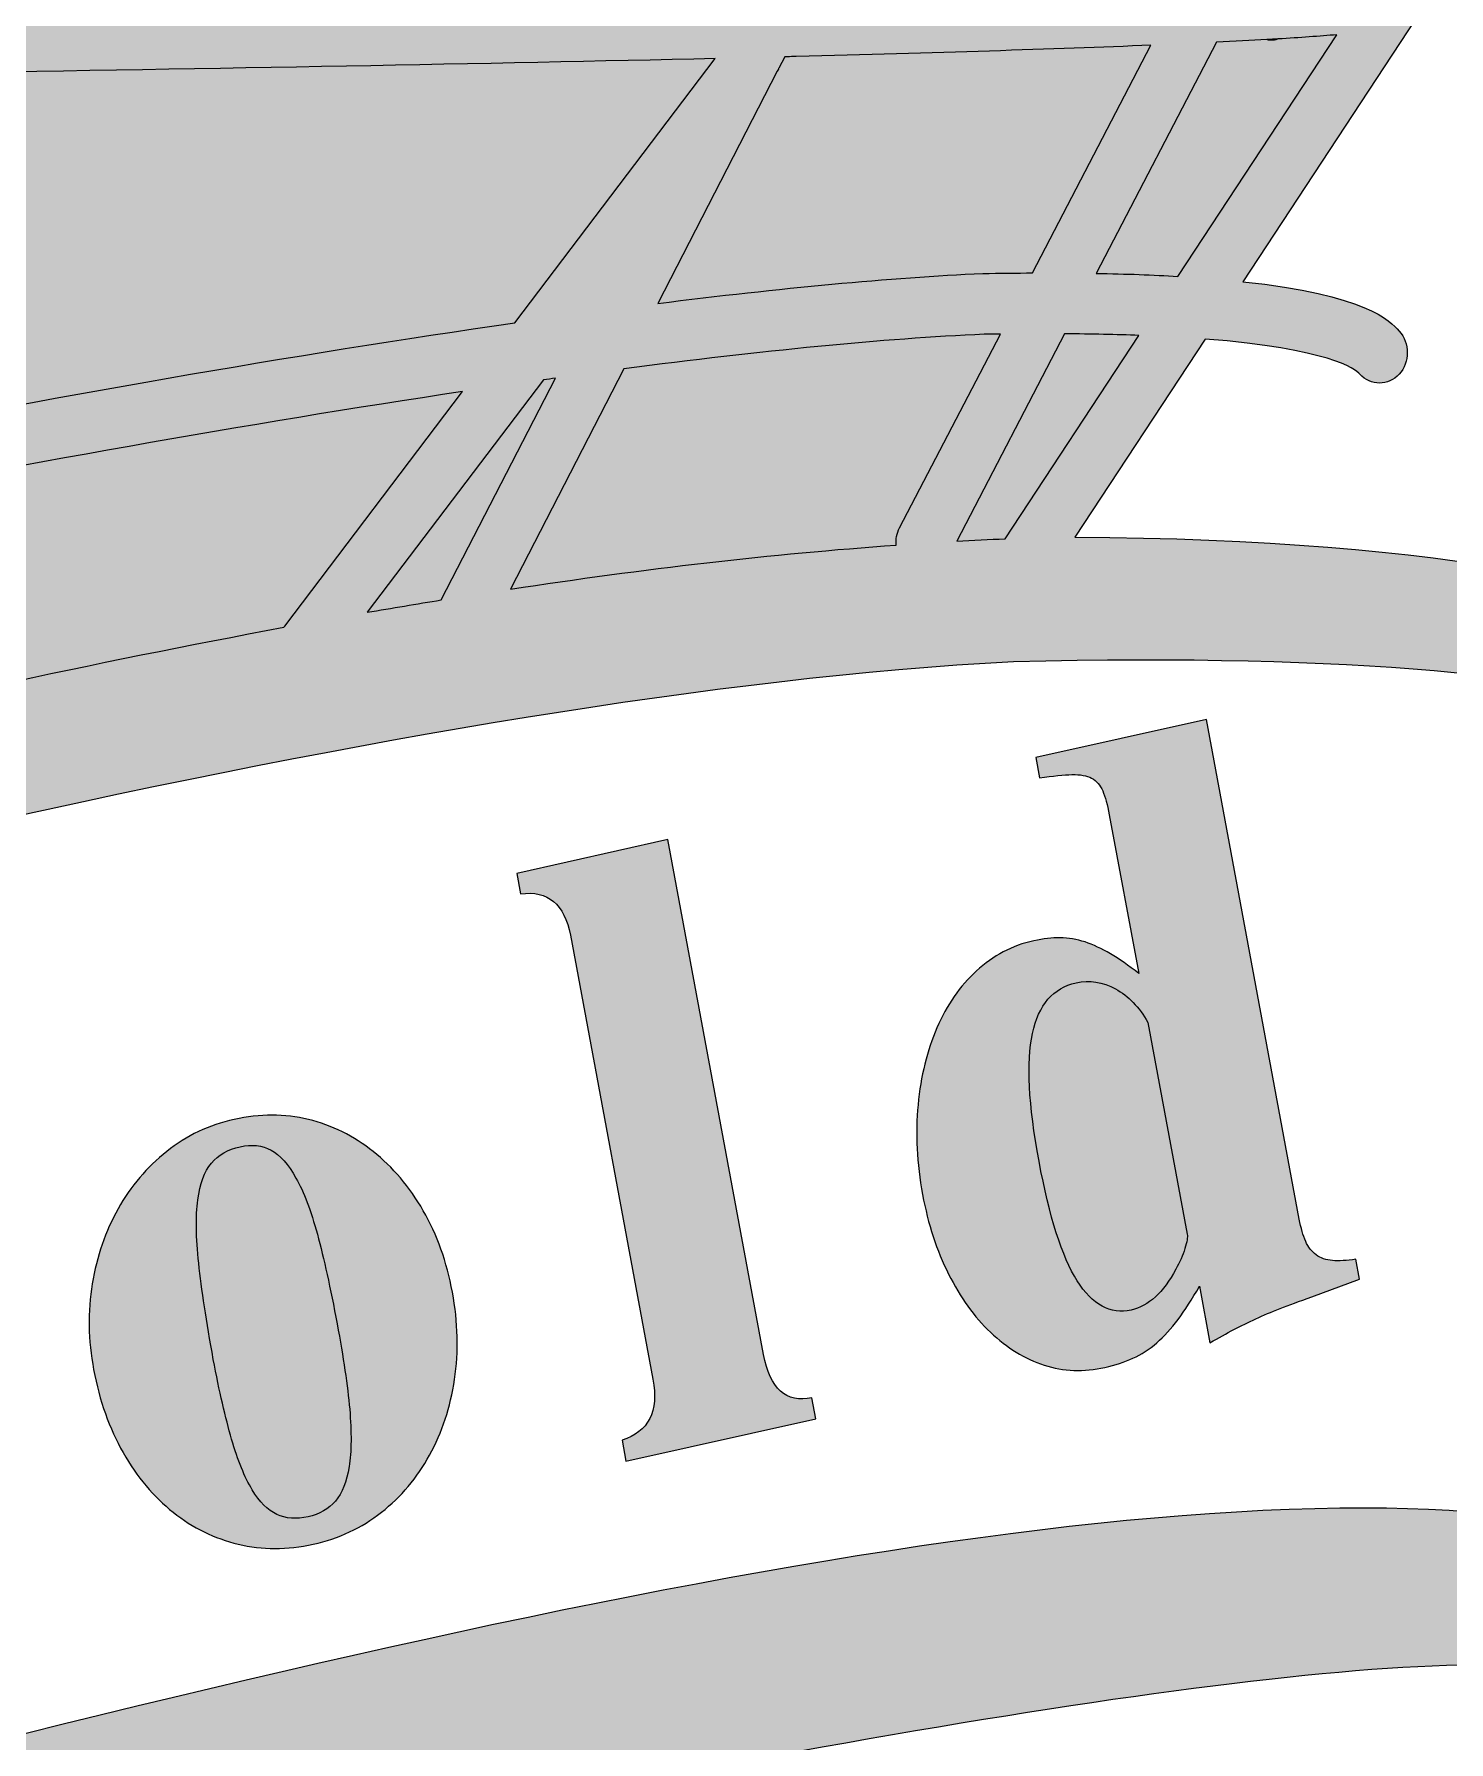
# Model space of a CAD drawing. Header units: millimetres. Extents: x -87.7 to -37.9, y -26.6 to 23.2.
# Drawn here: x -59.66 to -55.18, y 3.52 to 8.92 of the extents above; entities that cross this region are included whole.
import ezdxf

# ---------------------------------------------------------------- set-up
doc = ezdxf.new("R2010")
doc.units = ezdxf.units.MM
doc.header["$MEASUREMENT"] = 0
doc.layers.add('Layer 1', color=7, linetype='Continuous')

msp = doc.modelspace()

# ---------------------------------------------------------------- hatches: boundary and pattern name
at = {"layer": 'Layer 1', "true_color": 0x373435}
h = msp.add_hatch(color=250, dxfattribs=at)
edge = h.paths.add_edge_path()
edge.add_spline(control_points=[(-44.2218, 9.8606), (-45.9264, 8.9268), (-46.8245, 9.0561), (-49.1062, 8.862), (-51.3879, 8.6681), (-52.0763, 6.9545), (-52.1547, 6.1569), (-52.414, 4.6938), (-52.76, 3.7016), (-53.0974, 3.0305), (-53.2485, 3.5413), (-53.9751, 4.2581), (-55.4498, 4.2581), (-58.7713, 4.2581), (-65.9163, 1.4422), (-69.4107, 1.3562), (-70.1678, 1.3562), (-70.7335, 1.4585), (-71.1439, 1.605), (-71.1439, 1.605), (-71.1443, 1.605), (-71.1443, 1.605), (-71.1788, 1.6239), (-71.2145, 1.6405), (-71.2434, 1.6535), (-71.352, 1.7016), (-72.6597, 2.2614), (-73.3484, 6.153), (-73.4271, 6.9506), (-74.1155, 8.6639), (-76.3965, 8.8579), (-78.6782, 9.0522), (-79.5767, 8.9225), (-81.2812, 9.8569), (-83.2351, 10.8772), (-83.6547, 12.12), (-84.1006, 13.8301), (-84.1006, 11.8688), (-83.5497, 8.8509), (-78.4952, 7.8105), (-74.1284, 7.1924), (-74.489, 6.8825), (-73.7286, 5.0571), (-73.1956, 3.6885), (-72.7469, 2.6654), (-72.0709, 2.027), (-71.7525, 1.482), (-70.7103, 0.9588), (-69.5202, 0.944), (-67.9388, 0.9816), (-66.6773, 1.1699), (-65.6721, 1.3945), (-65.6721, 1.3945), (-65.3861, 1.0386), (-65.3861, 1.0386), (-66.6865, 0.7729), (-68.1317, 0.5439), (-68.9721, 0.5491), (-70.2961, 0.5579), (-70.2332, 0.4117), (-70.9697, 0.944), (-71.0153, 0.9771), (-71.1183, 1.0129), (-71.1029, 0.944), (-70.9851, 0.7638), (-70.6485, 0.3773), (-69.4574, 0.3773), (-68.6225, 0.3773), (-67.7996, 0.2378), (-65.2367, 0.8527), (-65.2367, 0.8527), (-63.2842, -1.5784), (-63.2842, -1.5784), (-63.2842, -1.5784), (-63.2821, -1.5809), (-63.2821, -1.5809), (-63.273, -1.5921), (-63.262, -1.6005), (-63.2501, -1.6058), (-63.248, -1.6072), (-63.2455, -1.6079), (-63.2431, -1.6086), (-63.2378, -1.6111), (-63.2315, -1.6125), (-63.2255, -1.6129), (-63.2224, -1.6132), (-63.2192, -1.6136), (-63.2164, -1.6136), (-63.2132, -1.6136), (-63.2101, -1.6132), (-63.2073, -1.6129), (-63.2052, -1.6129), (-63.2034, -1.6125), (-63.2016, -1.6122), (-63.1988, -1.6118), (-63.1967, -1.6111), (-63.1939, -1.6104), (-63.1907, -1.6093), (-63.1875, -1.6083), (-63.1848, -1.6072), (-63.1806, -1.6055), (-63.1763, -1.6033), (-63.1725, -1.6005), (-63.1696, -1.5991), (-63.1675, -1.5973), (-63.1651, -1.5953), (-63.1623, -1.5932), (-63.1602, -1.5911), (-63.1577, -1.589), (-63.1553, -1.5865), (-63.1532, -1.584), (-63.151, -1.5812), (-63.15, -1.5805), (-63.1493, -1.5794), (-63.1486, -1.5784), (-63.1486, -1.5784), (-63.0822, -1.4976), (-63.0822, -1.4976), (-63.0818, -1.4972), (-63.0815, -1.4968), (-63.0811, -1.4968), (-63.0811, -1.4968), (-59.9976, 2.2589), (-59.9976, 2.2589), (-58.344, 2.677), (-56.9712, 2.9535), (-55.4811, 3.1075), (-54.9329, 3.1075), (-54.6353, 3.1763), (-54.4393, 2.8587), (-54.4393, 2.6696), (-54.6114, 2.6183), (-54.7446, 2.4486), (-54.7446, 2.4486), (-54.3455, 2.4208), (-54.2825, 2.7814), (-54.2197, 3.1422), (-54.6353, 3.3309), (-55.434, 3.3309), (-56.3556, 3.3309), (-58.129, 2.9282), (-59.8067, 2.4911), (-59.8067, 2.4911), (-59.416, 2.9668), (-59.416, 2.9668), (-59.3971, 2.9904), (-59.3904, 3.0217), (-59.3957, 3.0502), (-57.6782, 3.4265), (-55.8405, 3.7736), (-55.0267, 3.7602), (-53.4681, 3.7346), (-53.2326, 3.1942), (-53.2326, 2.8414), (-53.2326, 2.8196), (-53.234, 2.7954), (-53.2365, 2.7701), (-53.2593, 2.5747), (-53.377, 2.289), (-53.7225, 2.0572), (-53.7411, 2.0445), (-53.7597, 2.0326), (-53.7794, 2.0206), (-53.7794, 2.0206), (-53.7797, 2.0206), (-53.7797, 2.0206), (-53.7801, 2.0203), (-53.7801, 2.0203), (-53.7801, 2.0199), (-53.9333, 1.9272), (-54.1265, 1.8442), (-54.3687, 1.7824), (-54.3687, 1.7824), (-54.3694, 1.7821), (-54.3694, 1.7821), (-54.6522, 1.7094), (-55.0021, 1.6655), (-55.434, 1.6655), (-57.299, 1.6655), (-56.9073, 2.2919), (-56.6954, 2.507), (-56.4842, 2.7213), (-56.8602, 2.6956), (-56.8602, 2.6956), (-57.1578, 2.4721), (-57.5496, 1.4935), (-55.5281, 1.4935), (-55.3367, 1.4935), (-55.1603, 1.501), (-54.9965, 1.5151), (-54.9965, 1.5151), (-54.9975, 1.5147), (-54.9975, 1.5147), (-54.8191, 1.5147), (-54.6185, 1.533), (-54.4175, 1.5726), (-54.0805, 1.6391), (-53.7429, 1.7649), (-53.5053, 1.9651), (-53.4987, 1.9704), (-53.4927, 1.9757), (-53.4863, 1.9813), (-53.4737, 1.9928), (-53.461, 2.0038), (-53.4488, 2.016), (-52.7632, 2.6531), (-52.3117, 3.6816), (-51.7745, 5.0614), (-51.0137, 6.886), (-51.3746, 7.1966), (-47.0078, 7.8144), (-41.9534, 8.8551), (-41.4028, 11.8726), (-41.4028, 13.834), (-41.8483, 12.1241), (-42.2683, 10.881), (-44.2218, 9.8606)], knot_values=[0, 0, 0, 0, 0.013889, 0.013889, 0.013889, 0.027778, 0.027778, 0.027778, 0.041667, 0.041667, 0.041667, 0.055556, 0.055556, 0.055556, 0.069444, 0.069444, 0.069444, 0.083333, 0.083333, 0.083333, 0.097222, 0.097222, 0.097222, 0.111111, 0.111111, 0.111111, 0.125, 0.125, 0.125, 0.138889, 0.138889, 0.138889, 0.152778, 0.152778, 0.152778, 0.166667, 0.166667, 0.166667, 0.180556, 0.180556, 0.180556, 0.194444, 0.194444, 0.194444, 0.208333, 0.208333, 0.208333, 0.222222, 0.222222, 0.222222, 0.236111, 0.236111, 0.236111, 0.25, 0.25, 0.25, 0.263889, 0.263889, 0.263889, 0.277778, 0.277778, 0.277778, 0.291667, 0.291667, 0.291667, 0.305556, 0.305556, 0.305556, 0.319444, 0.319444, 0.319444, 0.333333, 0.333333, 0.333333, 0.347222, 0.347222, 0.347222, 0.361111, 0.361111, 0.361111, 0.375, 0.375, 0.375, 0.388889, 0.388889, 0.388889, 0.402778, 0.402778, 0.402778, 0.416667, 0.416667, 0.416667, 0.430556, 0.430556, 0.430556, 0.444444, 0.444444, 0.444444, 0.458333, 0.458333, 0.458333, 0.472222, 0.472222, 0.472222, 0.486111, 0.486111, 0.486111, 0.5, 0.5, 0.5, 0.513889, 0.513889, 0.513889, 0.527778, 0.527778, 0.527778, 0.541667, 0.541667, 0.541667, 0.555556, 0.555556, 0.555556, 0.569444, 0.569444, 0.569444, 0.583333, 0.583333, 0.583333, 0.597222, 0.597222, 0.597222, 0.611111, 0.611111, 0.611111, 0.625, 0.625, 0.625, 0.638889, 0.638889, 0.638889, 0.652778, 0.652778, 0.652778, 0.666667, 0.666667, 0.666667, 0.680556, 0.680556, 0.680556, 0.694444, 0.694444, 0.694444, 0.708333, 0.708333, 0.708333, 0.722222, 0.722222, 0.722222, 0.736111, 0.736111, 0.736111, 0.75, 0.75, 0.75, 0.763889, 0.763889, 0.763889, 0.777778, 0.777778, 0.777778, 0.791667, 0.791667, 0.791667, 0.805556, 0.805556, 0.805556, 0.819444, 0.819444, 0.819444, 0.833333, 0.833333, 0.833333, 0.847222, 0.847222, 0.847222, 0.861111, 0.861111, 0.861111, 0.875, 0.875, 0.875, 0.888889, 0.888889, 0.888889, 0.902778, 0.902778, 0.902778, 0.916667, 0.916667, 0.916667, 0.930556, 0.930556, 0.930556, 0.944444, 0.944444, 0.944444, 0.958333, 0.958333, 0.958333, 0.972222, 0.972222, 0.972222, 0.986111, 0.986111, 0.986111, 1, 1, 1, 1], degree=3, periodic=1)
h = msp.add_hatch(color=250, dxfattribs=at)
edge = h.paths.add_edge_path()
edge.add_spline(control_points=[(-56.3684, 7.3311), (-56.3684, 7.3311), (-55.9555, 7.9587), (-55.9555, 7.9587), (-55.5634, 7.9277), (-55.4801, 7.8642), (-55.4651, 7.8473), (-55.4306, 7.8097), (-55.3751, 7.8097), (-55.3407, 7.8473), (-55.3062, 7.8853), (-55.3062, 7.946), (-55.3407, 7.9836), (-55.3712, 8.0177), (-55.4443, 8.0978), (-55.8361, 8.1403), (-55.8361, 8.1403), (-55.1386, 9.2008), (-55.1386, 9.2008), (-55.1386, 9.2008), (-58.1737, 12.1279), (-58.1737, 12.1279), (-58.1737, 12.1279), (-58.7711, 12.7042), (-58.7711, 12.7042), (-58.7711, 12.7042), (-58.7957, 12.7284), (-58.7957, 12.7284), (-58.7957, 12.7284), (-68.2358, 12.7284), (-68.2358, 12.7284), (-68.2358, 12.7284), (-68.7923, 12.1048), (-68.7923, 12.1048), (-68.7955, 12.1019), (-68.7983, 12.0989), (-68.8012, 12.0953), (-68.8012, 12.0953), (-71.7463, 8.7988), (-71.7463, 8.7988), (-71.7463, 8.7988), (-69.947, 6.6621), (-69.947, 6.6621), (-71.3935, 6.712), (-72.1524, 6.0174), (-72.2934, 5.752), (-72.2934, 5.752), (-72.9203, 4.1724), (-69.9905, 4.1724), (-67.0605, 4.1724), (-60.3493, 6.7352), (-56.5624, 6.9369), (-54.3533, 6.9886), (-54.0553, 6.6453), (-53.5068, 6.3189), (-53.7244, 6.6927), (-53.9725, 7.3198), (-56.3684, 7.3311)], knot_values=[0, 0, 0, 0, 0.052632, 0.052632, 0.052632, 0.105263, 0.105263, 0.105263, 0.157895, 0.157895, 0.157895, 0.210526, 0.210526, 0.210526, 0.263158, 0.263158, 0.263158, 0.315789, 0.315789, 0.315789, 0.368421, 0.368421, 0.368421, 0.421053, 0.421053, 0.421053, 0.473684, 0.473684, 0.473684, 0.526316, 0.526316, 0.526316, 0.578947, 0.578947, 0.578947, 0.631579, 0.631579, 0.631579, 0.684211, 0.684211, 0.684211, 0.736842, 0.736842, 0.736842, 0.789474, 0.789474, 0.789474, 0.842105, 0.842105, 0.842105, 0.894737, 0.894737, 0.894737, 0.947368, 0.947368, 0.947368, 1, 1, 1, 1], degree=3, periodic=1)
h = msp.add_hatch(color=250, dxfattribs=at)
edge = h.paths.add_edge_path()
edge.add_spline(control_points=[(-56.0416, 8.1572), (-56.1189, 8.1618), (-56.205, 8.1649), (-56.3009, 8.1666), (-56.3009, 8.1666), (-55.9197, 8.8986), (-55.9197, 8.8986), (-55.8628, 8.901), (-55.8094, 8.9039), (-55.7602, 8.9067), (-55.7602, 8.9067), (-55.7591, 8.9067), (-55.7591, 8.9067), (-55.7472, 8.9074), (-55.736, 8.9084), (-55.725, 8.9088), (-55.725, 8.9088), (-55.7247, 8.9088), (-55.7247, 8.9088), (-55.6544, 8.9129), (-55.5919, 8.9175), (-55.5385, 8.9221), (-55.5385, 8.9221), (-56.0416, 8.1572), (-56.0416, 8.1572)], knot_values=[0, 0, 0, 0, 0.125, 0.125, 0.125, 0.25, 0.25, 0.25, 0.375, 0.375, 0.375, 0.5, 0.5, 0.5, 0.625, 0.625, 0.625, 0.75, 0.75, 0.75, 0.875, 0.875, 0.875, 1, 1, 1, 1], degree=3, periodic=1)
h = msp.add_hatch(color=250, dxfattribs=at)
edge = h.paths.add_edge_path()
edge.add_spline(control_points=[(-57.3108, 8.8065), (-57.3108, 8.8065), (-57.3069, 8.8135), (-57.3069, 8.8135), (-57.3066, 8.8146), (-57.3062, 8.8156), (-57.3059, 8.8163), (-57.3059, 8.8163), (-57.2868, 8.8522), (-57.2868, 8.8522), (-57.2868, 8.8522), (-57.2799, 8.8522), (-57.2799, 8.8522), (-57.2799, 8.8522), (-57.2792, 8.8522), (-57.2792, 8.8522), (-57.2696, 8.8529), (-57.2606, 8.8529), (-57.2517, 8.8533), (-57.251, 8.8529), (-57.251, 8.8529), (-57.251, 8.8533), (-56.8122, 8.8644), (-56.432, 8.8764), (-56.1274, 8.889), (-56.1274, 8.889), (-56.5026, 8.168), (-56.5026, 8.168), (-56.5525, 8.1677), (-56.6052, 8.1673), (-56.6597, 8.1663), (-56.951, 8.1533), (-57.3006, 8.1199), (-57.6895, 8.0714), (-57.6895, 8.0714), (-57.3108, 8.8065), (-57.3108, 8.8065)], knot_values=[0, 0, 0, 0, 0.083333, 0.083333, 0.083333, 0.166667, 0.166667, 0.166667, 0.25, 0.25, 0.25, 0.333333, 0.333333, 0.333333, 0.416667, 0.416667, 0.416667, 0.5, 0.5, 0.5, 0.583333, 0.583333, 0.583333, 0.666667, 0.666667, 0.666667, 0.75, 0.75, 0.75, 0.833333, 0.833333, 0.833333, 0.916667, 0.916667, 0.916667, 1, 1, 1, 1], degree=3, periodic=1)
h = msp.add_hatch(color=250, dxfattribs=at)
edge = h.paths.add_edge_path()
edge.add_spline(control_points=[(-55.725, 8.9089), (-55.7321, 8.9068), (-55.7395, 8.9058), (-55.7468, 8.9058), (-55.751, 8.9058), (-55.7546, 8.9061), (-55.7591, 8.9068), (-55.7472, 8.9075), (-55.736, 8.9086), (-55.725, 8.9089)], knot_values=[0, 0, 0, 0, 0.333333, 0.333333, 0.333333, 0.666667, 0.666667, 0.666667, 1, 1, 1, 1], degree=3, periodic=1)
h = msp.add_hatch(color=250, dxfattribs=at)
edge = h.paths.add_edge_path()
edge.add_spline(control_points=[(-59.9998, 8.8005), (-59.0754, 8.8146), (-58.224, 8.8301), (-57.5079, 8.8469), (-57.5079, 8.8469), (-58.1421, 8.01), (-58.1421, 8.01), (-58.1421, 8.01), (-58.1424, 8.01), (-58.1424, 8.01), (-58.8395, 7.9102), (-59.6224, 7.7721), (-60.393, 7.6203), (-60.393, 7.6203), (-59.9998, 8.8005), (-59.9998, 8.8005)], knot_values=[0, 0, 0, 0, 0.2, 0.2, 0.2, 0.4, 0.4, 0.4, 0.6, 0.6, 0.6, 0.8, 0.8, 0.8, 1, 1, 1, 1], degree=3, periodic=1)
h = msp.add_hatch(color=250, dxfattribs=at)
edge = h.paths.add_edge_path()
edge.add_spline(control_points=[(-56.9341, 7.3062), (-57.3266, 7.2784), (-57.7345, 7.231), (-58.1555, 7.1667), (-58.1555, 7.1667), (-57.7964, 7.8642), (-57.7964, 7.8642), (-57.7964, 7.8642), (-57.7964, 7.8642), (-57.7964, 7.8642), (-57.3627, 7.9207), (-56.9734, 7.9597), (-56.6548, 7.9738), (-56.6376, 7.9741), (-56.6207, 7.9741), (-56.6035, 7.9745), (-56.6035, 7.9745), (-56.9232, 7.3607), (-56.9232, 7.3607), (-56.9324, 7.3434), (-56.9359, 7.3244), (-56.9341, 7.3062)], knot_values=[0, 0, 0, 0, 0.142857, 0.142857, 0.142857, 0.285714, 0.285714, 0.285714, 0.428571, 0.428571, 0.428571, 0.571429, 0.571429, 0.571429, 0.714286, 0.714286, 0.714286, 0.857143, 0.857143, 0.857143, 1, 1, 1, 1], degree=3, periodic=1)
h = msp.add_hatch(color=250, dxfattribs=at)
edge = h.paths.add_edge_path()
edge.add_spline(control_points=[(-56.5884, 7.3262), (-56.6393, 7.3244), (-56.6909, 7.3216), (-56.7422, 7.3184), (-56.7422, 7.3184), (-56.4011, 7.9752), (-56.4011, 7.9752), (-56.4011, 7.9752), (-56.4007, 7.9752), (-56.4007, 7.9752), (-56.3147, 7.9745), (-56.236, 7.9727), (-56.165, 7.9702), (-56.165, 7.9702), (-56.5884, 7.3262), (-56.5884, 7.3262)], knot_values=[0, 0, 0, 0, 0.2, 0.2, 0.2, 0.4, 0.4, 0.4, 0.6, 0.6, 0.6, 0.8, 0.8, 0.8, 1, 1, 1, 1], degree=3, periodic=1)
h = msp.add_hatch(color=250, dxfattribs=at)
edge = h.paths.add_edge_path()
edge.add_spline(control_points=[(-58.8733, 7.0458), (-59.4713, 6.9355), (-60.0897, 6.7991), (-60.7173, 6.648), (-60.7173, 6.648), (-60.4625, 7.4123), (-60.4625, 7.4123), (-59.7306, 7.5574), (-58.9832, 7.691), (-58.3075, 7.7921), (-58.3075, 7.7921), (-58.8705, 7.0496), (-58.8705, 7.0496), (-58.8716, 7.0482), (-58.873, 7.0472), (-58.8733, 7.0458)], knot_values=[0, 0, 0, 0, 0.2, 0.2, 0.2, 0.4, 0.4, 0.4, 0.6, 0.6, 0.6, 0.8, 0.8, 0.8, 1, 1, 1, 1], degree=3, periodic=1)
h = msp.add_hatch(color=250, dxfattribs=at)
edge = h.paths.add_edge_path()
edge.add_spline(control_points=[(-58.6094, 7.0933), (-58.6094, 7.0933), (-58.0508, 7.8297), (-58.0508, 7.8297), (-58.0384, 7.8311), (-58.0255, 7.8325), (-58.0131, 7.8347), (-58.0131, 7.8347), (-58.3751, 7.1326), (-58.3751, 7.1326), (-58.4527, 7.1199), (-58.5308, 7.1066), (-58.6094, 7.0933)], knot_values=[0, 0, 0, 0, 0.25, 0.25, 0.25, 0.5, 0.5, 0.5, 0.75, 0.75, 0.75, 1, 1, 1, 1], degree=3, periodic=1)
h = msp.add_hatch(color=250, dxfattribs=at)
edge = h.paths.add_edge_path()
edge.add_spline(control_points=[(-55.9734, 4.9593), (-55.9966, 4.9182), (-56.0191, 4.8834), (-56.0409, 4.8542), (-56.0624, 4.8255), (-56.0852, 4.8005), (-56.1084, 4.7804), (-56.1316, 4.76), (-56.1569, 4.7436), (-56.1839, 4.7316), (-56.2106, 4.7193), (-56.2404, 4.7098), (-56.2728, 4.7025), (-56.3396, 4.6877), (-56.4039, 4.6898), (-56.4653, 4.7098), (-56.5265, 4.7298), (-56.5831, 4.7643), (-56.6351, 4.8135), (-56.6864, 4.8623), (-56.731, 4.9238), (-56.7682, 4.998), (-56.8055, 5.0721), (-56.8329, 5.156), (-56.8504, 5.2499), (-56.8687, 5.3486), (-56.8736, 5.4435), (-56.8648, 5.5341), (-56.8561, 5.6248), (-56.8361, 5.7059), (-56.8048, 5.7779), (-56.7738, 5.85), (-56.7321, 5.9101), (-56.6797, 5.9582), (-56.627, 6.0063), (-56.5668, 6.0383), (-56.4976, 6.0534), (-56.4681, 6.0601), (-56.4403, 6.0633), (-56.4144, 6.0629), (-56.3884, 6.0626), (-56.3621, 6.058), (-56.3357, 6.0495), (-56.3097, 6.0408), (-56.2826, 6.0281), (-56.2552, 6.012), (-56.2278, 5.9955), (-56.1976, 5.9747), (-56.1653, 5.9494), (-56.1653, 5.9494), (-56.2588, 6.4519), (-56.2588, 6.4519), (-56.2648, 6.4842), (-56.2717, 6.5095), (-56.2798, 6.5278), (-56.2879, 6.5464), (-56.2995, 6.5598), (-56.3149, 6.5682), (-56.3304, 6.5763), (-56.3508, 6.5801), (-56.3771, 6.5794), (-56.4028, 6.5787), (-56.4373, 6.5752), (-56.4801, 6.5689), (-56.4801, 6.5689), (-56.492, 6.6336), (-56.492, 6.6336), (-56.492, 6.6336), (-55.9513, 6.7544), (-55.9513, 6.7544), (-55.9513, 6.7544), (-55.6569, 5.1715), (-55.6569, 5.1715), (-55.6516, 5.1434), (-55.6452, 5.1202), (-55.6368, 5.1016), (-55.6291, 5.0833), (-55.6175, 5.0693), (-55.6034, 5.0587), (-55.5894, 5.0486), (-55.5721, 5.0426), (-55.5518, 5.0408), (-55.5314, 5.0394), (-55.5072, 5.0405), (-55.478, 5.0447), (-55.478, 5.0447), (-55.4664, 4.9817), (-55.4664, 4.9817), (-55.4664, 4.9817), (-55.6172, 4.9263), (-55.6172, 4.9263), (-55.6569, 4.9118), (-55.6899, 4.8992), (-55.7179, 4.8887), (-55.7457, 4.8781), (-55.771, 4.8672), (-55.7945, 4.8563), (-55.8184, 4.8455), (-55.8414, 4.8342), (-55.8645, 4.8223), (-55.8874, 4.8103), (-55.9123, 4.7963), (-55.9401, 4.7801), (-55.9401, 4.7801), (-55.9734, 4.9593), (-55.9734, 4.9593)], knot_values=[0, 0, 0, 0, 0.028571, 0.028571, 0.028571, 0.057143, 0.057143, 0.057143, 0.085714, 0.085714, 0.085714, 0.114286, 0.114286, 0.114286, 0.142857, 0.142857, 0.142857, 0.171429, 0.171429, 0.171429, 0.2, 0.2, 0.2, 0.228571, 0.228571, 0.228571, 0.257143, 0.257143, 0.257143, 0.285714, 0.285714, 0.285714, 0.314286, 0.314286, 0.314286, 0.342857, 0.342857, 0.342857, 0.371429, 0.371429, 0.371429, 0.4, 0.4, 0.4, 0.428571, 0.428571, 0.428571, 0.457143, 0.457143, 0.457143, 0.485714, 0.485714, 0.485714, 0.514286, 0.514286, 0.514286, 0.542857, 0.542857, 0.542857, 0.571429, 0.571429, 0.571429, 0.6, 0.6, 0.6, 0.628571, 0.628571, 0.628571, 0.657143, 0.657143, 0.657143, 0.685714, 0.685714, 0.685714, 0.714286, 0.714286, 0.714286, 0.742857, 0.742857, 0.742857, 0.771429, 0.771429, 0.771429, 0.8, 0.8, 0.8, 0.828571, 0.828571, 0.828571, 0.857143, 0.857143, 0.857143, 0.885714, 0.885714, 0.885714, 0.914286, 0.914286, 0.914286, 0.942857, 0.942857, 0.942857, 0.971429, 0.971429, 0.971429, 1, 1, 1, 1], degree=3, periodic=1)
h = msp.add_hatch(color=250, dxfattribs=at)
edge = h.paths.add_edge_path()
edge.add_spline(control_points=[(-57.354, 4.7436), (-57.3336, 4.635), (-57.283, 4.5889), (-57.2008, 4.6061), (-57.2008, 4.6061), (-57.1884, 4.5401), (-57.1884, 4.5401), (-57.1884, 4.5401), (-57.79, 4.4055), (-57.79, 4.4055), (-57.79, 4.4055), (-57.8023, 4.472), (-57.8023, 4.472), (-57.7183, 4.4987), (-57.6856, 4.5629), (-57.7046, 4.6652), (-57.7046, 4.6652), (-57.966, 6.0707), (-57.966, 6.0707), (-57.9846, 6.1698), (-58.037, 6.2133), (-58.1238, 6.202), (-58.1238, 6.202), (-58.1357, 6.2668), (-58.1357, 6.2668), (-58.1357, 6.2668), (-57.6569, 6.3735), (-57.6569, 6.3735), (-57.6569, 6.3735), (-57.354, 4.7436), (-57.354, 4.7436)], knot_values=[0, 0, 0, 0, 0.1, 0.1, 0.1, 0.2, 0.2, 0.2, 0.3, 0.3, 0.3, 0.4, 0.4, 0.4, 0.5, 0.5, 0.5, 0.6, 0.6, 0.6, 0.7, 0.7, 0.7, 0.8, 0.8, 0.8, 0.9, 0.9, 0.9, 1, 1, 1, 1], degree=3, periodic=1)
h = msp.add_hatch(color=250, dxfattribs=at)
edge = h.paths.add_edge_path()
edge.add_spline(control_points=[(-56.1365, 5.7945), (-56.1639, 5.8434), (-56.1983, 5.8788), (-56.2391, 5.9009), (-56.2802, 5.9235), (-56.3216, 5.9297), (-56.3638, 5.9203), (-56.4366, 5.9041), (-56.4829, 5.8507), (-56.5022, 5.7597), (-56.5219, 5.6691), (-56.5148, 5.5345), (-56.4815, 5.3556), (-56.4488, 5.1789), (-56.4084, 5.0527), (-56.3607, 4.9766), (-56.3125, 4.9003), (-56.2556, 4.8694), (-56.1896, 4.8841), (-56.1347, 4.8964), (-56.0873, 4.9393), (-56.0479, 5.0134), (-56.0356, 5.0352), (-56.0265, 5.0569), (-56.0194, 5.0787), (-56.0128, 5.1002), (-56.0103, 5.1153), (-56.0121, 5.1241), (-56.0121, 5.1241), (-56.1365, 5.7945), (-56.1365, 5.7945)], knot_values=[0, 0, 0, 0, 0.1, 0.1, 0.1, 0.2, 0.2, 0.2, 0.3, 0.3, 0.3, 0.4, 0.4, 0.4, 0.5, 0.5, 0.5, 0.6, 0.6, 0.6, 0.7, 0.7, 0.7, 0.8, 0.8, 0.8, 0.9, 0.9, 0.9, 1, 1, 1, 1], degree=3, periodic=1)
h = msp.add_hatch(color=250, dxfattribs=at)
edge = h.paths.add_edge_path()
edge.add_spline(control_points=[(-59.031, 5.4877), (-58.9495, 5.506), (-58.8712, 5.506), (-58.796, 5.4874), (-58.7208, 5.4688), (-58.6523, 5.435), (-58.5904, 5.3858), (-58.529, 5.337), (-58.4759, 5.2745), (-58.4319, 5.1986), (-58.3883, 5.1224), (-58.3574, 5.0366), (-58.3399, 4.9407), (-58.322, 4.8448), (-58.3199, 4.7527), (-58.3328, 4.6645), (-58.3462, 4.5763), (-58.3726, 4.4966), (-58.4119, 4.4249), (-58.4513, 4.3532), (-58.5022, 4.2927), (-58.5647, 4.2436), (-58.6273, 4.1944), (-58.6994, 4.1606), (-58.7804, 4.1424), (-58.8634, 4.1241), (-58.9421, 4.1241), (-59.018, 4.1424), (-59.0936, 4.161), (-59.1621, 4.1944), (-59.224, 4.2436), (-59.2861, 4.2927), (-59.3388, 4.3556), (-59.3827, 4.4326), (-59.4267, 4.5099), (-59.4579, 4.5974), (-59.4762, 4.6954), (-59.4938, 4.7889), (-59.4952, 4.8795), (-59.4807, 4.967), (-59.4664, 5.0541), (-59.439, 5.1335), (-59.3989, 5.2045), (-59.3588, 5.2759), (-59.3075, 5.3363), (-59.2447, 5.3862), (-59.1817, 5.4361), (-59.1108, 5.4702), (-59.031, 5.4877)], knot_values=[0, 0, 0, 0, 0.0625, 0.0625, 0.0625, 0.125, 0.125, 0.125, 0.1875, 0.1875, 0.1875, 0.25, 0.25, 0.25, 0.3125, 0.3125, 0.3125, 0.375, 0.375, 0.375, 0.4375, 0.4375, 0.4375, 0.5, 0.5, 0.5, 0.5625, 0.5625, 0.5625, 0.625, 0.625, 0.625, 0.6875, 0.6875, 0.6875, 0.75, 0.75, 0.75, 0.8125, 0.8125, 0.8125, 0.875, 0.875, 0.875, 0.9375, 0.9375, 0.9375, 1, 1, 1, 1], degree=3, periodic=1)
h = msp.add_hatch(color=250, dxfattribs=at)
edge = h.paths.add_edge_path()
edge.add_spline(control_points=[(-59.012, 5.4013), (-59.0511, 5.3925), (-59.0816, 5.375), (-59.1034, 5.349), (-59.1252, 5.3226), (-59.1396, 5.2839), (-59.1463, 5.2326), (-59.153, 5.181), (-59.1523, 5.1142), (-59.1435, 5.032), (-59.1346, 4.9498), (-59.1192, 4.8486), (-59.0971, 4.7278), (-59.0781, 4.6266), (-59.0587, 4.5426), (-59.0391, 4.4751), (-59.0194, 4.4076), (-58.998, 4.3543), (-58.9741, 4.3152), (-58.9506, 4.2763), (-58.9246, 4.2503), (-58.8961, 4.2369), (-58.8673, 4.2236), (-58.8346, 4.2211), (-58.797, 4.2295), (-58.7608, 4.2376), (-58.7316, 4.2541), (-58.7102, 4.2794), (-58.6888, 4.3044), (-58.6744, 4.3405), (-58.6666, 4.3883), (-58.6596, 4.4357), (-58.6589, 4.4966), (-58.6652, 4.5703), (-58.6719, 4.6438), (-58.6852, 4.734), (-58.705, 4.8405), (-58.7261, 4.9536), (-58.7468, 5.0479), (-58.7675, 5.1238), (-58.7882, 5.1993), (-58.8107, 5.2586), (-58.8353, 5.3018), (-58.8595, 5.3455), (-58.8859, 5.3747), (-58.9144, 5.3904), (-58.9428, 5.4058), (-58.9755, 5.4094), (-59.012, 5.4013)], knot_values=[0, 0, 0, 0, 0.0625, 0.0625, 0.0625, 0.125, 0.125, 0.125, 0.1875, 0.1875, 0.1875, 0.25, 0.25, 0.25, 0.3125, 0.3125, 0.3125, 0.375, 0.375, 0.375, 0.4375, 0.4375, 0.4375, 0.5, 0.5, 0.5, 0.5625, 0.5625, 0.5625, 0.625, 0.625, 0.625, 0.6875, 0.6875, 0.6875, 0.75, 0.75, 0.75, 0.8125, 0.8125, 0.8125, 0.875, 0.875, 0.875, 0.9375, 0.9375, 0.9375, 1, 1, 1, 1], degree=3, periodic=1)

# ---------------------------------------------------------------- linework, layer by layer
at = {"layer": 'Layer 1', "color": 250, "lineweight": 18}
msp.add_open_spline([(-83.6677, 23.192), (-83.6677, 23.192), (-41.8353, 23.192), (-41.8353, 23.192), (-39.6442, 23.192), (-37.8515, 21.3993), (-37.8515, 19.2081), (-37.8515, 19.2081), (-37.8515, -22.6241), (-37.8515, -22.6241), (-37.8515, -24.8153), (-39.6442, -26.608), (-41.8353, -26.608), (-41.8353, -26.608), (-83.6677, -26.608), (-83.6677, -26.608), (-85.8588, -26.608), (-87.6515, -24.8153), (-87.6515, -22.6241), (-87.6515, -22.6241), (-87.6515, 19.2081), (-87.6515, 19.2081), (-87.6515, 21.3993), (-85.8588, 23.192), (-83.6677, 23.192)], degree=3, knots=[0, 0, 0, 0, 0.125, 0.125, 0.125, 0.25, 0.25, 0.25, 0.375, 0.375, 0.375, 0.5, 0.5, 0.5, 0.625, 0.625, 0.625, 0.75, 0.75, 0.75, 0.875, 0.875, 0.875, 1, 1, 1, 1], dxfattribs=at)
at = {"layer": 'Layer 1', "lineweight": 9}
for points, knots in [([(-44.2218, 9.8606), (-45.9264, 8.9268), (-46.8245, 9.0561), (-49.1062, 8.862), (-51.3879, 8.6681), (-52.0763, 6.9545), (-52.1547, 6.1569), (-52.414, 4.6938), (-52.76, 3.7016), (-53.0974, 3.0305), (-53.2485, 3.5413), (-53.9751, 4.2581), (-55.4498, 4.2581), (-58.7713, 4.2581), (-65.9163, 1.4422), (-69.4107, 1.3562), (-70.1678, 1.3562), (-70.7335, 1.4585), (-71.1439, 1.605), (-71.1439, 1.605), (-71.1443, 1.605), (-71.1443, 1.605), (-71.1788, 1.6239), (-71.2145, 1.6405), (-71.2434, 1.6535), (-71.352, 1.7016), (-72.6597, 2.2614), (-73.3484, 6.153), (-73.4271, 6.9506), (-74.1155, 8.6639), (-76.3965, 8.8579), (-78.6782, 9.0522), (-79.5767, 8.9225), (-81.2812, 9.8569), (-83.2351, 10.8772), (-83.6547, 12.12), (-84.1006, 13.8301), (-84.1006, 11.8688), (-83.5497, 8.8509), (-78.4952, 7.8105), (-74.1284, 7.1924), (-74.489, 6.8825), (-73.7286, 5.0571), (-73.1956, 3.6885), (-72.7469, 2.6654), (-72.0709, 2.027), (-71.7525, 1.482), (-70.7103, 0.9588), (-69.5202, 0.944), (-67.9388, 0.9816), (-66.6773, 1.1699), (-65.6721, 1.3945), (-65.6721, 1.3945), (-65.3861, 1.0386), (-65.3861, 1.0386), (-66.6865, 0.7729), (-68.1317, 0.5439), (-68.9721, 0.5491), (-70.2961, 0.5579), (-70.2332, 0.4117), (-70.9697, 0.944), (-71.0153, 0.9771), (-71.1183, 1.0129), (-71.1029, 0.944), (-70.9851, 0.7638), (-70.6485, 0.3773), (-69.4574, 0.3773), (-68.6225, 0.3773), (-67.7996, 0.2378), (-65.2367, 0.8527), (-65.2367, 0.8527), (-63.2842, -1.5784), (-63.2842, -1.5784), (-63.2842, -1.5784), (-63.2821, -1.5809), (-63.2821, -1.5809), (-63.273, -1.5921), (-63.262, -1.6005), (-63.2501, -1.6058), (-63.248, -1.6072), (-63.2455, -1.6079), (-63.2431, -1.6086), (-63.2378, -1.6111), (-63.2315, -1.6125), (-63.2255, -1.6129), (-63.2224, -1.6132), (-63.2192, -1.6136), (-63.2164, -1.6136), (-63.2132, -1.6136), (-63.2101, -1.6132), (-63.2073, -1.6129), (-63.2052, -1.6129), (-63.2034, -1.6125), (-63.2016, -1.6122), (-63.1988, -1.6118), (-63.1967, -1.6111), (-63.1939, -1.6104), (-63.1907, -1.6093), (-63.1875, -1.6083), (-63.1848, -1.6072), (-63.1806, -1.6055), (-63.1763, -1.6033), (-63.1725, -1.6005), (-63.1696, -1.5991), (-63.1675, -1.5973), (-63.1651, -1.5953), (-63.1623, -1.5932), (-63.1602, -1.5911), (-63.1577, -1.589), (-63.1553, -1.5865), (-63.1532, -1.584), (-63.151, -1.5812), (-63.15, -1.5805), (-63.1493, -1.5794), (-63.1486, -1.5784), (-63.1486, -1.5784), (-63.0822, -1.4976), (-63.0822, -1.4976), (-63.0818, -1.4972), (-63.0815, -1.4968), (-63.0811, -1.4968), (-63.0811, -1.4968), (-59.9976, 2.2589), (-59.9976, 2.2589), (-58.344, 2.677), (-56.9712, 2.9535), (-55.4811, 3.1075), (-54.9329, 3.1075), (-54.6353, 3.1763), (-54.4393, 2.8587), (-54.4393, 2.6696), (-54.6114, 2.6183), (-54.7446, 2.4486), (-54.7446, 2.4486), (-54.3455, 2.4208), (-54.2825, 2.7814), (-54.2197, 3.1422), (-54.6353, 3.3309), (-55.434, 3.3309), (-56.3556, 3.3309), (-58.129, 2.9282), (-59.8067, 2.4911), (-59.8067, 2.4911), (-59.416, 2.9668), (-59.416, 2.9668), (-59.3971, 2.9904), (-59.3904, 3.0217), (-59.3957, 3.0502), (-57.6782, 3.4265), (-55.8405, 3.7736), (-55.0267, 3.7602), (-53.4681, 3.7346), (-53.2326, 3.1942), (-53.2326, 2.8414), (-53.2326, 2.8196), (-53.234, 2.7954), (-53.2365, 2.7701), (-53.2593, 2.5747), (-53.377, 2.289), (-53.7225, 2.0572), (-53.7411, 2.0445), (-53.7597, 2.0326), (-53.7794, 2.0206), (-53.7794, 2.0206), (-53.7797, 2.0206), (-53.7797, 2.0206), (-53.7801, 2.0203), (-53.7801, 2.0203), (-53.7801, 2.0199), (-53.9333, 1.9272), (-54.1265, 1.8442), (-54.3687, 1.7824), (-54.3687, 1.7824), (-54.3694, 1.7821), (-54.3694, 1.7821), (-54.6522, 1.7094), (-55.0021, 1.6655), (-55.434, 1.6655), (-57.299, 1.6655), (-56.9073, 2.2919), (-56.6954, 2.507), (-56.4842, 2.7213), (-56.8602, 2.6956), (-56.8602, 2.6956), (-57.1578, 2.4721), (-57.5496, 1.4935), (-55.5281, 1.4935), (-55.3367, 1.4935), (-55.1603, 1.501), (-54.9965, 1.5151), (-54.9965, 1.5151), (-54.9975, 1.5147), (-54.9975, 1.5147), (-54.8191, 1.5147), (-54.6185, 1.533), (-54.4175, 1.5726), (-54.0805, 1.6391), (-53.7429, 1.7649), (-53.5053, 1.9651), (-53.4987, 1.9704), (-53.4927, 1.9757), (-53.4863, 1.9813), (-53.4737, 1.9928), (-53.461, 2.0038), (-53.4488, 2.016), (-52.7632, 2.6531), (-52.3117, 3.6816), (-51.7745, 5.0614), (-51.0137, 6.886), (-51.3746, 7.1966), (-47.0078, 7.8144), (-41.9534, 8.8551), (-41.4028, 11.8726), (-41.4028, 13.834), (-41.8483, 12.1241), (-42.2683, 10.881), (-44.2218, 9.8606)], [0, 0, 0, 0, 0.013889, 0.013889, 0.013889, 0.027778, 0.027778, 0.027778, 0.041667, 0.041667, 0.041667, 0.055556, 0.055556, 0.055556, 0.069444, 0.069444, 0.069444, 0.083333, 0.083333, 0.083333, 0.097222, 0.097222, 0.097222, 0.111111, 0.111111, 0.111111, 0.125, 0.125, 0.125, 0.138889, 0.138889, 0.138889, 0.152778, 0.152778, 0.152778, 0.166667, 0.166667, 0.166667, 0.180556, 0.180556, 0.180556, 0.194444, 0.194444, 0.194444, 0.208333, 0.208333, 0.208333, 0.222222, 0.222222, 0.222222, 0.236111, 0.236111, 0.236111, 0.25, 0.25, 0.25, 0.263889, 0.263889, 0.263889, 0.277778, 0.277778, 0.277778, 0.291667, 0.291667, 0.291667, 0.305556, 0.305556, 0.305556, 0.319444, 0.319444, 0.319444, 0.333333, 0.333333, 0.333333, 0.347222, 0.347222, 0.347222, 0.361111, 0.361111, 0.361111, 0.375, 0.375, 0.375, 0.388889, 0.388889, 0.388889, 0.402778, 0.402778, 0.402778, 0.416667, 0.416667, 0.416667, 0.430556, 0.430556, 0.430556, 0.444444, 0.444444, 0.444444, 0.458333, 0.458333, 0.458333, 0.472222, 0.472222, 0.472222, 0.486111, 0.486111, 0.486111, 0.5, 0.5, 0.5, 0.513889, 0.513889, 0.513889, 0.527778, 0.527778, 0.527778, 0.541667, 0.541667, 0.541667, 0.555556, 0.555556, 0.555556, 0.569444, 0.569444, 0.569444, 0.583333, 0.583333, 0.583333, 0.597222, 0.597222, 0.597222, 0.611111, 0.611111, 0.611111, 0.625, 0.625, 0.625, 0.638889, 0.638889, 0.638889, 0.652778, 0.652778, 0.652778, 0.666667, 0.666667, 0.666667, 0.680556, 0.680556, 0.680556, 0.694444, 0.694444, 0.694444, 0.708333, 0.708333, 0.708333, 0.722222, 0.722222, 0.722222, 0.736111, 0.736111, 0.736111, 0.75, 0.75, 0.75, 0.763889, 0.763889, 0.763889, 0.777778, 0.777778, 0.777778, 0.791667, 0.791667, 0.791667, 0.805556, 0.805556, 0.805556, 0.819444, 0.819444, 0.819444, 0.833333, 0.833333, 0.833333, 0.847222, 0.847222, 0.847222, 0.861111, 0.861111, 0.861111, 0.875, 0.875, 0.875, 0.888889, 0.888889, 0.888889, 0.902778, 0.902778, 0.902778, 0.916667, 0.916667, 0.916667, 0.930556, 0.930556, 0.930556, 0.944444, 0.944444, 0.944444, 0.958333, 0.958333, 0.958333, 0.972222, 0.972222, 0.972222, 0.986111, 0.986111, 0.986111, 1, 1, 1, 1]), ([(-56.3684, 7.3311), (-56.3684, 7.3311), (-55.9555, 7.9587), (-55.9555, 7.9587), (-55.5634, 7.9277), (-55.4801, 7.8642), (-55.4651, 7.8473), (-55.4306, 7.8097), (-55.3751, 7.8097), (-55.3407, 7.8473), (-55.3062, 7.8853), (-55.3062, 7.946), (-55.3407, 7.9836), (-55.3712, 8.0177), (-55.4443, 8.0978), (-55.8361, 8.1403), (-55.8361, 8.1403), (-55.1386, 9.2008), (-55.1386, 9.2008), (-55.1386, 9.2008), (-58.1737, 12.1279), (-58.1737, 12.1279), (-58.1737, 12.1279), (-58.7711, 12.7042), (-58.7711, 12.7042), (-58.7711, 12.7042), (-58.7957, 12.7284), (-58.7957, 12.7284), (-58.7957, 12.7284), (-68.2358, 12.7284), (-68.2358, 12.7284), (-68.2358, 12.7284), (-68.7923, 12.1048), (-68.7923, 12.1048), (-68.7955, 12.1019), (-68.7983, 12.0989), (-68.8012, 12.0953), (-68.8012, 12.0953), (-71.7463, 8.7988), (-71.7463, 8.7988), (-71.7463, 8.7988), (-69.947, 6.6621), (-69.947, 6.6621), (-71.3935, 6.712), (-72.1524, 6.0174), (-72.2934, 5.752), (-72.2934, 5.752), (-72.9203, 4.1724), (-69.9905, 4.1724), (-67.0605, 4.1724), (-60.3493, 6.7352), (-56.5624, 6.9369), (-54.3533, 6.9886), (-54.0553, 6.6453), (-53.5068, 6.3189), (-53.7244, 6.6927), (-53.9725, 7.3198), (-56.3684, 7.3311)], [0, 0, 0, 0, 0.052632, 0.052632, 0.052632, 0.105263, 0.105263, 0.105263, 0.157895, 0.157895, 0.157895, 0.210526, 0.210526, 0.210526, 0.263158, 0.263158, 0.263158, 0.315789, 0.315789, 0.315789, 0.368421, 0.368421, 0.368421, 0.421053, 0.421053, 0.421053, 0.473684, 0.473684, 0.473684, 0.526316, 0.526316, 0.526316, 0.578947, 0.578947, 0.578947, 0.631579, 0.631579, 0.631579, 0.684211, 0.684211, 0.684211, 0.736842, 0.736842, 0.736842, 0.789474, 0.789474, 0.789474, 0.842105, 0.842105, 0.842105, 0.894737, 0.894737, 0.894737, 0.947368, 0.947368, 0.947368, 1, 1, 1, 1]), ([(-56.0416, 8.1572), (-56.1189, 8.1618), (-56.205, 8.1649), (-56.3009, 8.1666), (-56.3009, 8.1666), (-55.9197, 8.8986), (-55.9197, 8.8986), (-55.8628, 8.901), (-55.8094, 8.9039), (-55.7602, 8.9067), (-55.7602, 8.9067), (-55.7591, 8.9067), (-55.7591, 8.9067), (-55.7472, 8.9074), (-55.736, 8.9084), (-55.725, 8.9088), (-55.725, 8.9088), (-55.7247, 8.9088), (-55.7247, 8.9088), (-55.6544, 8.9129), (-55.5919, 8.9175), (-55.5385, 8.9221), (-55.5385, 8.9221), (-56.0416, 8.1572), (-56.0416, 8.1572)], [0, 0, 0, 0, 0.125, 0.125, 0.125, 0.25, 0.25, 0.25, 0.375, 0.375, 0.375, 0.5, 0.5, 0.5, 0.625, 0.625, 0.625, 0.75, 0.75, 0.75, 0.875, 0.875, 0.875, 1, 1, 1, 1]), ([(-57.3108, 8.8065), (-57.3108, 8.8065), (-57.3069, 8.8135), (-57.3069, 8.8135), (-57.3066, 8.8146), (-57.3062, 8.8156), (-57.3059, 8.8163), (-57.3059, 8.8163), (-57.2868, 8.8522), (-57.2868, 8.8522), (-57.2868, 8.8522), (-57.2799, 8.8522), (-57.2799, 8.8522), (-57.2799, 8.8522), (-57.2792, 8.8522), (-57.2792, 8.8522), (-57.2696, 8.8529), (-57.2606, 8.8529), (-57.2517, 8.8533), (-57.251, 8.8529), (-57.251, 8.8529), (-57.251, 8.8533), (-56.8122, 8.8644), (-56.432, 8.8764), (-56.1274, 8.889), (-56.1274, 8.889), (-56.5026, 8.168), (-56.5026, 8.168), (-56.5525, 8.1677), (-56.6052, 8.1673), (-56.6597, 8.1663), (-56.951, 8.1533), (-57.3006, 8.1199), (-57.6895, 8.0714), (-57.6895, 8.0714), (-57.3108, 8.8065), (-57.3108, 8.8065)], [0, 0, 0, 0, 0.083333, 0.083333, 0.083333, 0.166667, 0.166667, 0.166667, 0.25, 0.25, 0.25, 0.333333, 0.333333, 0.333333, 0.416667, 0.416667, 0.416667, 0.5, 0.5, 0.5, 0.583333, 0.583333, 0.583333, 0.666667, 0.666667, 0.666667, 0.75, 0.75, 0.75, 0.833333, 0.833333, 0.833333, 0.916667, 0.916667, 0.916667, 1, 1, 1, 1]), ([(-55.725, 8.9089), (-55.7321, 8.9068), (-55.7395, 8.9058), (-55.7468, 8.9058), (-55.751, 8.9058), (-55.7546, 8.9061), (-55.7591, 8.9068), (-55.7472, 8.9075), (-55.736, 8.9086), (-55.725, 8.9089)], [0, 0, 0, 0, 0.333333, 0.333333, 0.333333, 0.666667, 0.666667, 0.666667, 1, 1, 1, 1]), ([(-59.9998, 8.8005), (-59.0754, 8.8146), (-58.224, 8.8301), (-57.5079, 8.8469), (-57.5079, 8.8469), (-58.1421, 8.01), (-58.1421, 8.01), (-58.1421, 8.01), (-58.1424, 8.01), (-58.1424, 8.01), (-58.8395, 7.9102), (-59.6224, 7.7721), (-60.393, 7.6203), (-60.393, 7.6203), (-59.9998, 8.8005), (-59.9998, 8.8005)], [0, 0, 0, 0, 0.2, 0.2, 0.2, 0.4, 0.4, 0.4, 0.6, 0.6, 0.6, 0.8, 0.8, 0.8, 1, 1, 1, 1]), ([(-56.9341, 7.3062), (-57.3266, 7.2784), (-57.7345, 7.231), (-58.1555, 7.1667), (-58.1555, 7.1667), (-57.7964, 7.8642), (-57.7964, 7.8642), (-57.7964, 7.8642), (-57.7964, 7.8642), (-57.7964, 7.8642), (-57.3627, 7.9207), (-56.9734, 7.9597), (-56.6548, 7.9738), (-56.6376, 7.9741), (-56.6207, 7.9741), (-56.6035, 7.9745), (-56.6035, 7.9745), (-56.9232, 7.3607), (-56.9232, 7.3607), (-56.9324, 7.3434), (-56.9359, 7.3244), (-56.9341, 7.3062)], [0, 0, 0, 0, 0.142857, 0.142857, 0.142857, 0.285714, 0.285714, 0.285714, 0.428571, 0.428571, 0.428571, 0.571429, 0.571429, 0.571429, 0.714286, 0.714286, 0.714286, 0.857143, 0.857143, 0.857143, 1, 1, 1, 1]), ([(-56.5884, 7.3262), (-56.6393, 7.3244), (-56.6909, 7.3216), (-56.7422, 7.3184), (-56.7422, 7.3184), (-56.4011, 7.9752), (-56.4011, 7.9752), (-56.4011, 7.9752), (-56.4007, 7.9752), (-56.4007, 7.9752), (-56.3147, 7.9745), (-56.236, 7.9727), (-56.165, 7.9702), (-56.165, 7.9702), (-56.5884, 7.3262), (-56.5884, 7.3262)], [0, 0, 0, 0, 0.2, 0.2, 0.2, 0.4, 0.4, 0.4, 0.6, 0.6, 0.6, 0.8, 0.8, 0.8, 1, 1, 1, 1]), ([(-58.8733, 7.0458), (-59.4713, 6.9355), (-60.0897, 6.7991), (-60.7173, 6.648), (-60.7173, 6.648), (-60.4625, 7.4123), (-60.4625, 7.4123), (-59.7306, 7.5574), (-58.9832, 7.691), (-58.3075, 7.7921), (-58.3075, 7.7921), (-58.8705, 7.0496), (-58.8705, 7.0496), (-58.8716, 7.0482), (-58.873, 7.0472), (-58.8733, 7.0458)], [0, 0, 0, 0, 0.2, 0.2, 0.2, 0.4, 0.4, 0.4, 0.6, 0.6, 0.6, 0.8, 0.8, 0.8, 1, 1, 1, 1]), ([(-58.6094, 7.0933), (-58.6094, 7.0933), (-58.0508, 7.8297), (-58.0508, 7.8297), (-58.0384, 7.8311), (-58.0255, 7.8325), (-58.0131, 7.8347), (-58.0131, 7.8347), (-58.3751, 7.1326), (-58.3751, 7.1326), (-58.4527, 7.1199), (-58.5308, 7.1066), (-58.6094, 7.0933)], [0, 0, 0, 0, 0.25, 0.25, 0.25, 0.5, 0.5, 0.5, 0.75, 0.75, 0.75, 1, 1, 1, 1]), ([(-55.9734, 4.9593), (-55.9966, 4.9182), (-56.0191, 4.8834), (-56.0409, 4.8542), (-56.0624, 4.8255), (-56.0852, 4.8005), (-56.1084, 4.7804), (-56.1316, 4.76), (-56.1569, 4.7436), (-56.1839, 4.7316), (-56.2106, 4.7193), (-56.2404, 4.7098), (-56.2728, 4.7025), (-56.3396, 4.6877), (-56.4039, 4.6898), (-56.4653, 4.7098), (-56.5265, 4.7298), (-56.5831, 4.7643), (-56.6351, 4.8135), (-56.6864, 4.8623), (-56.731, 4.9238), (-56.7682, 4.998), (-56.8055, 5.0721), (-56.8329, 5.156), (-56.8504, 5.2499), (-56.8687, 5.3486), (-56.8736, 5.4435), (-56.8648, 5.5341), (-56.8561, 5.6248), (-56.8361, 5.7059), (-56.8048, 5.7779), (-56.7738, 5.85), (-56.7321, 5.9101), (-56.6797, 5.9582), (-56.627, 6.0063), (-56.5668, 6.0383), (-56.4976, 6.0534), (-56.4681, 6.0601), (-56.4403, 6.0633), (-56.4144, 6.0629), (-56.3884, 6.0626), (-56.3621, 6.058), (-56.3357, 6.0495), (-56.3097, 6.0408), (-56.2826, 6.0281), (-56.2552, 6.012), (-56.2278, 5.9955), (-56.1976, 5.9747), (-56.1653, 5.9494), (-56.1653, 5.9494), (-56.2588, 6.4519), (-56.2588, 6.4519), (-56.2648, 6.4842), (-56.2717, 6.5095), (-56.2798, 6.5278), (-56.2879, 6.5464), (-56.2995, 6.5598), (-56.3149, 6.5682), (-56.3304, 6.5763), (-56.3508, 6.5801), (-56.3771, 6.5794), (-56.4028, 6.5787), (-56.4373, 6.5752), (-56.4801, 6.5689), (-56.4801, 6.5689), (-56.492, 6.6336), (-56.492, 6.6336), (-56.492, 6.6336), (-55.9513, 6.7544), (-55.9513, 6.7544), (-55.9513, 6.7544), (-55.6569, 5.1715), (-55.6569, 5.1715), (-55.6516, 5.1434), (-55.6452, 5.1202), (-55.6368, 5.1016), (-55.6291, 5.0833), (-55.6175, 5.0693), (-55.6034, 5.0587), (-55.5894, 5.0486), (-55.5721, 5.0426), (-55.5518, 5.0408), (-55.5314, 5.0394), (-55.5072, 5.0405), (-55.478, 5.0447), (-55.478, 5.0447), (-55.4664, 4.9817), (-55.4664, 4.9817), (-55.4664, 4.9817), (-55.6172, 4.9263), (-55.6172, 4.9263), (-55.6569, 4.9118), (-55.6899, 4.8992), (-55.7179, 4.8887), (-55.7457, 4.8781), (-55.771, 4.8672), (-55.7945, 4.8563), (-55.8184, 4.8455), (-55.8414, 4.8342), (-55.8645, 4.8223), (-55.8874, 4.8103), (-55.9123, 4.7963), (-55.9401, 4.7801), (-55.9401, 4.7801), (-55.9734, 4.9593), (-55.9734, 4.9593)], [0, 0, 0, 0, 0.028571, 0.028571, 0.028571, 0.057143, 0.057143, 0.057143, 0.085714, 0.085714, 0.085714, 0.114286, 0.114286, 0.114286, 0.142857, 0.142857, 0.142857, 0.171429, 0.171429, 0.171429, 0.2, 0.2, 0.2, 0.228571, 0.228571, 0.228571, 0.257143, 0.257143, 0.257143, 0.285714, 0.285714, 0.285714, 0.314286, 0.314286, 0.314286, 0.342857, 0.342857, 0.342857, 0.371429, 0.371429, 0.371429, 0.4, 0.4, 0.4, 0.428571, 0.428571, 0.428571, 0.457143, 0.457143, 0.457143, 0.485714, 0.485714, 0.485714, 0.514286, 0.514286, 0.514286, 0.542857, 0.542857, 0.542857, 0.571429, 0.571429, 0.571429, 0.6, 0.6, 0.6, 0.628571, 0.628571, 0.628571, 0.657143, 0.657143, 0.657143, 0.685714, 0.685714, 0.685714, 0.714286, 0.714286, 0.714286, 0.742857, 0.742857, 0.742857, 0.771429, 0.771429, 0.771429, 0.8, 0.8, 0.8, 0.828571, 0.828571, 0.828571, 0.857143, 0.857143, 0.857143, 0.885714, 0.885714, 0.885714, 0.914286, 0.914286, 0.914286, 0.942857, 0.942857, 0.942857, 0.971429, 0.971429, 0.971429, 1, 1, 1, 1]), ([(-57.354, 4.7436), (-57.3336, 4.635), (-57.283, 4.5889), (-57.2008, 4.6061), (-57.2008, 4.6061), (-57.1884, 4.5401), (-57.1884, 4.5401), (-57.1884, 4.5401), (-57.79, 4.4055), (-57.79, 4.4055), (-57.79, 4.4055), (-57.8023, 4.472), (-57.8023, 4.472), (-57.7183, 4.4987), (-57.6856, 4.5629), (-57.7046, 4.6652), (-57.7046, 4.6652), (-57.966, 6.0707), (-57.966, 6.0707), (-57.9846, 6.1698), (-58.037, 6.2133), (-58.1238, 6.202), (-58.1238, 6.202), (-58.1357, 6.2668), (-58.1357, 6.2668), (-58.1357, 6.2668), (-57.6569, 6.3735), (-57.6569, 6.3735), (-57.6569, 6.3735), (-57.354, 4.7436), (-57.354, 4.7436)], [0, 0, 0, 0, 0.1, 0.1, 0.1, 0.2, 0.2, 0.2, 0.3, 0.3, 0.3, 0.4, 0.4, 0.4, 0.5, 0.5, 0.5, 0.6, 0.6, 0.6, 0.7, 0.7, 0.7, 0.8, 0.8, 0.8, 0.9, 0.9, 0.9, 1, 1, 1, 1]), ([(-56.1365, 5.7945), (-56.1639, 5.8434), (-56.1983, 5.8788), (-56.2391, 5.9009), (-56.2802, 5.9235), (-56.3216, 5.9297), (-56.3638, 5.9203), (-56.4366, 5.9041), (-56.4829, 5.8507), (-56.5022, 5.7597), (-56.5219, 5.6691), (-56.5148, 5.5345), (-56.4815, 5.3556), (-56.4488, 5.1789), (-56.4084, 5.0527), (-56.3607, 4.9766), (-56.3125, 4.9003), (-56.2556, 4.8694), (-56.1896, 4.8841), (-56.1347, 4.8964), (-56.0873, 4.9393), (-56.0479, 5.0134), (-56.0356, 5.0352), (-56.0265, 5.0569), (-56.0194, 5.0787), (-56.0128, 5.1002), (-56.0103, 5.1153), (-56.0121, 5.1241), (-56.0121, 5.1241), (-56.1365, 5.7945), (-56.1365, 5.7945)], [0, 0, 0, 0, 0.1, 0.1, 0.1, 0.2, 0.2, 0.2, 0.3, 0.3, 0.3, 0.4, 0.4, 0.4, 0.5, 0.5, 0.5, 0.6, 0.6, 0.6, 0.7, 0.7, 0.7, 0.8, 0.8, 0.8, 0.9, 0.9, 0.9, 1, 1, 1, 1]), ([(-59.031, 5.4877), (-58.9495, 5.506), (-58.8712, 5.506), (-58.796, 5.4874), (-58.7208, 5.4688), (-58.6523, 5.435), (-58.5904, 5.3858), (-58.529, 5.337), (-58.4759, 5.2745), (-58.4319, 5.1986), (-58.3883, 5.1224), (-58.3574, 5.0366), (-58.3399, 4.9407), (-58.322, 4.8448), (-58.3199, 4.7527), (-58.3328, 4.6645), (-58.3462, 4.5763), (-58.3726, 4.4966), (-58.4119, 4.4249), (-58.4513, 4.3532), (-58.5022, 4.2927), (-58.5647, 4.2436), (-58.6273, 4.1944), (-58.6994, 4.1606), (-58.7804, 4.1424), (-58.8634, 4.1241), (-58.9421, 4.1241), (-59.018, 4.1424), (-59.0936, 4.161), (-59.1621, 4.1944), (-59.224, 4.2436), (-59.2861, 4.2927), (-59.3388, 4.3556), (-59.3827, 4.4326), (-59.4267, 4.5099), (-59.4579, 4.5974), (-59.4762, 4.6954), (-59.4938, 4.7889), (-59.4952, 4.8795), (-59.4807, 4.967), (-59.4664, 5.0541), (-59.439, 5.1335), (-59.3989, 5.2045), (-59.3588, 5.2759), (-59.3075, 5.3363), (-59.2447, 5.3862), (-59.1817, 5.4361), (-59.1108, 5.4702), (-59.031, 5.4877)], [0, 0, 0, 0, 0.0625, 0.0625, 0.0625, 0.125, 0.125, 0.125, 0.1875, 0.1875, 0.1875, 0.25, 0.25, 0.25, 0.3125, 0.3125, 0.3125, 0.375, 0.375, 0.375, 0.4375, 0.4375, 0.4375, 0.5, 0.5, 0.5, 0.5625, 0.5625, 0.5625, 0.625, 0.625, 0.625, 0.6875, 0.6875, 0.6875, 0.75, 0.75, 0.75, 0.8125, 0.8125, 0.8125, 0.875, 0.875, 0.875, 0.9375, 0.9375, 0.9375, 1, 1, 1, 1]), ([(-59.012, 5.4013), (-59.0511, 5.3925), (-59.0816, 5.375), (-59.1034, 5.349), (-59.1252, 5.3226), (-59.1396, 5.2839), (-59.1463, 5.2326), (-59.153, 5.181), (-59.1523, 5.1142), (-59.1435, 5.032), (-59.1346, 4.9498), (-59.1192, 4.8486), (-59.0971, 4.7278), (-59.0781, 4.6266), (-59.0587, 4.5426), (-59.0391, 4.4751), (-59.0194, 4.4076), (-58.998, 4.3543), (-58.9741, 4.3152), (-58.9506, 4.2763), (-58.9246, 4.2503), (-58.8961, 4.2369), (-58.8673, 4.2236), (-58.8346, 4.2211), (-58.797, 4.2295), (-58.7608, 4.2376), (-58.7316, 4.2541), (-58.7102, 4.2794), (-58.6888, 4.3044), (-58.6744, 4.3405), (-58.6666, 4.3883), (-58.6596, 4.4357), (-58.6589, 4.4966), (-58.6652, 4.5703), (-58.6719, 4.6438), (-58.6852, 4.734), (-58.705, 4.8405), (-58.7261, 4.9536), (-58.7468, 5.0479), (-58.7675, 5.1238), (-58.7882, 5.1993), (-58.8107, 5.2586), (-58.8353, 5.3018), (-58.8595, 5.3455), (-58.8859, 5.3747), (-58.9144, 5.3904), (-58.9428, 5.4058), (-58.9755, 5.4094), (-59.012, 5.4013)], [0, 0, 0, 0, 0.0625, 0.0625, 0.0625, 0.125, 0.125, 0.125, 0.1875, 0.1875, 0.1875, 0.25, 0.25, 0.25, 0.3125, 0.3125, 0.3125, 0.375, 0.375, 0.375, 0.4375, 0.4375, 0.4375, 0.5, 0.5, 0.5, 0.5625, 0.5625, 0.5625, 0.625, 0.625, 0.625, 0.6875, 0.6875, 0.6875, 0.75, 0.75, 0.75, 0.8125, 0.8125, 0.8125, 0.875, 0.875, 0.875, 0.9375, 0.9375, 0.9375, 1, 1, 1, 1])]:
    msp.add_open_spline(points, degree=3, knots=knots, dxfattribs=at)

doc.saveas('drawing.dxf')
